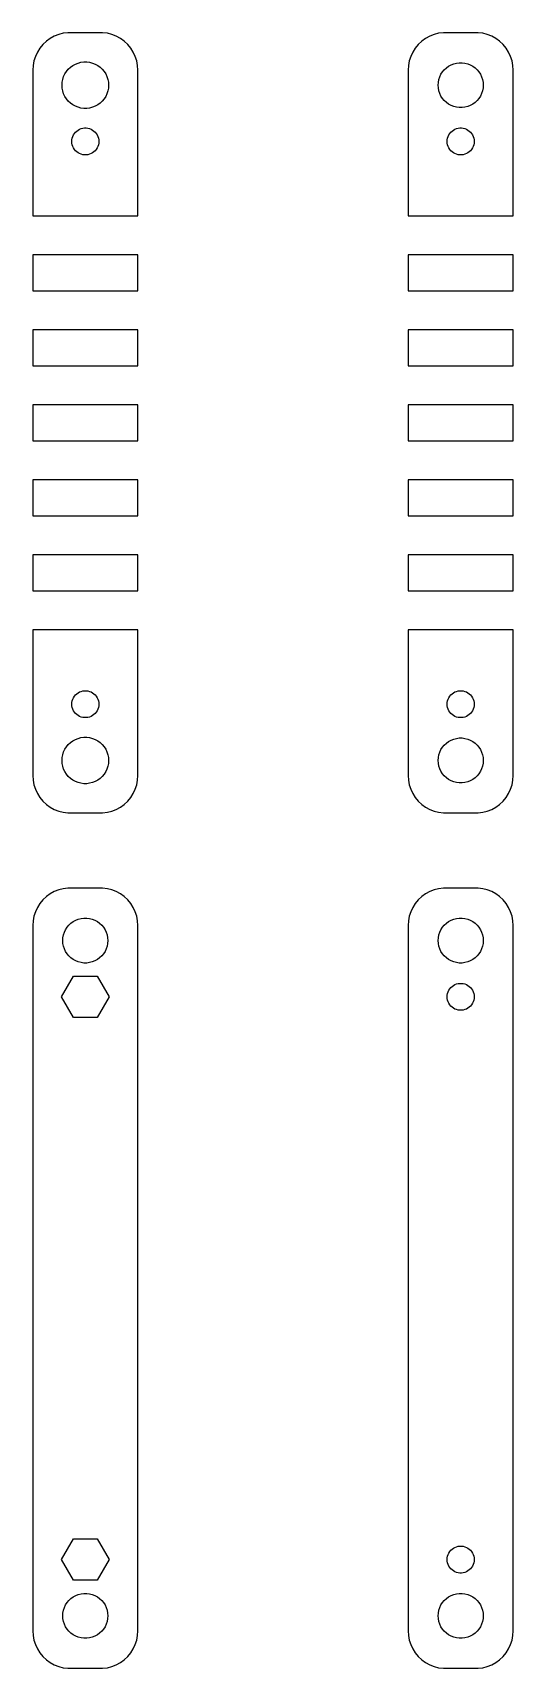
# Model space of a CAD drawing. Header units: metres. Extents: x -7 to 57, y 176 to 394.
import ezdxf

# ---------------------------------------------------------------- set-up
doc = ezdxf.new("R2010")
doc.units = ezdxf.units.M

msp = doc.modelspace()

# ---------------------------------------------------------------- linework, layer by layer
for p, q in [((-5.64484, 392.423), (-6.04507, 391.939)), ((-5.18712, 392.853), (-5.64484, 392.423)), ((-4.67912, 393.222), (-5.18712, 392.853)), ((-4.12889, 393.524), (-4.67912, 393.222)), ((-3.54507, 393.755), (-4.12889, 393.524)), ((-2.9369, 393.911), (-3.54507, 393.755)), ((-2.31395, 393.99), (-2.9369, 393.911)), ((2.31395, 393.99), (-2.31395, 393.99)), ((2.9369, 393.911), (2.31395, 393.99)), ((3.54507, 393.755), (2.9369, 393.911)), ((4.12889, 393.524), (3.54507, 393.755)), ((4.67912, 393.222), (4.12889, 393.524)), ((5.18712, 392.853), (4.67912, 393.222)), ((5.64484, 392.423), (5.18712, 392.853)), ((6.04507, 391.939), (5.64484, 392.423)), ((44.3551, 392.423), (43.9549, 391.939)), ((44.8129, 392.853), (44.3551, 392.423)), ((45.3209, 393.222), (44.8129, 392.853)), ((45.8711, 393.524), (45.3209, 393.222)), ((46.4549, 393.755), (45.8711, 393.524)), ((47.0631, 393.911), (46.4549, 393.755)), ((47.686, 393.99), (47.0631, 393.911)), ((52.3139, 393.99), (47.686, 393.99)), ((52.9369, 393.911), (52.3139, 393.99)), ((53.5451, 393.755), (52.9369, 393.911)), ((54.1289, 393.524), (53.5451, 393.755)), ((54.6791, 393.222), (54.1289, 393.524)), ((55.1871, 392.853), (54.6791, 393.222)), ((55.6448, 392.423), (55.1871, 392.853)), ((56.0451, 391.939), (55.6448, 392.423)), ((-6.84291, 390.243), (-6.96057, 389.627)), ((-6.64888, 390.841), (-6.84291, 390.243)), ((-6.38153, 391.409), (-6.64888, 390.841)), ((-6.04507, 391.939), (-6.38153, 391.409)), ((6.38153, 391.409), (6.04507, 391.939)), ((6.64888, 390.841), (6.38153, 391.409)), ((6.84291, 390.243), (6.64888, 390.841)), ((6.96057, 389.627), (6.84291, 390.243)), ((43.1571, 390.243), (43.0394, 389.627)), ((43.3511, 390.841), (43.1571, 390.243)), ((43.6185, 391.409), (43.3511, 390.841)), ((43.9549, 391.939), (43.6185, 391.409)), ((56.3815, 391.409), (56.0451, 391.939)), ((56.6489, 390.841), (56.3815, 391.409)), ((56.8429, 390.243), (56.6489, 390.841)), ((56.9606, 389.627), (56.8429, 390.243)), ((-6.96057, 389.627), (-7, 389)), ((-7, 389), (-7, 369.592)), ((-3.00259, 387.771), (-2.88229, 388.141)), ((-2.88229, 388.141), (-2.71654, 388.493)), ((-2.71654, 388.493), (-2.50795, 388.822)), ((-2.50795, 388.822), (-2.2598, 389.122)), ((-2.2598, 389.122), (-1.97601, 389.389)), ((-1.97601, 389.389), (-1.66106, 389.617)), ((-1.66106, 389.617), (-1.3199, 389.805)), ((-1.3199, 389.805), (-0.957947, 389.948)), ((-0.957947, 389.948), (-0.580872, 390.045)), ((-0.580872, 390.045), (-0.194641, 390.094)), ((-0.194641, 390.094), (0.194641, 390.094)), ((0.194641, 390.094), (0.580872, 390.045)), ((0.580872, 390.045), (0.957947, 389.948)), ((0.957947, 389.948), (1.3199, 389.805)), ((1.3199, 389.805), (1.66106, 389.617)), ((1.66106, 389.617), (1.97601, 389.389)), ((1.97601, 389.389), (2.2598, 389.122)), ((2.2598, 389.122), (2.50795, 388.822)), ((2.50795, 388.822), (2.71654, 388.493)), ((2.71654, 388.493), (2.88229, 388.141)), ((2.88229, 388.141), (3.00259, 387.771)), ((7, 389), (6.96057, 389.627)), ((7, 369.592), (7, 389)), ((43.0394, 389.627), (43, 389)), ((43, 389), (43, 369.592)), ((47.0942, 387.746), (47.2107, 388.104)), ((47.2107, 388.104), (47.3711, 388.445)), ((47.3711, 388.445), (47.5729, 388.763)), ((47.5729, 388.763), (47.8131, 389.054)), ((47.8131, 389.054), (48.0877, 389.312)), ((48.0877, 389.312), (48.3925, 389.533)), ((48.3925, 389.533), (48.7227, 389.714)), ((48.7227, 389.714), (49.0729, 389.853)), ((49.0729, 389.853), (49.4379, 389.947)), ((49.4379, 389.947), (49.8116, 389.994)), ((49.8116, 389.994), (50.1884, 389.994)), ((50.1884, 389.994), (50.5621, 389.947)), ((50.5621, 389.947), (50.927, 389.853)), ((50.927, 389.853), (51.2773, 389.714)), ((51.2773, 389.714), (51.6075, 389.533)), ((51.6075, 389.533), (51.9123, 389.312)), ((51.9123, 389.312), (52.1869, 389.054)), ((52.1869, 389.054), (52.427, 388.763)), ((52.427, 388.763), (52.6289, 388.445)), ((52.6289, 388.445), (52.7893, 388.104)), ((52.7893, 388.104), (52.9057, 387.746)), ((57, 389), (56.9606, 389.627)), ((57, 369.592), (57, 389)), ((-3.09999, 387), (-3.07555, 387.389)), ((-3.07555, 386.611), (-3.09999, 387)), ((-3.07555, 387.389), (-3.00259, 387.771)), ((-3.00259, 386.229), (-3.07555, 386.611)), ((-2.88229, 385.859), (-3.00259, 386.229)), ((-2.71654, 385.507), (-2.88229, 385.859)), ((2.88229, 385.859), (2.71654, 385.507)), ((3.00259, 386.229), (2.88229, 385.859)), ((3.00259, 387.771), (3.07555, 387.389)), ((3.07555, 386.611), (3.00259, 386.229)), ((3.07555, 387.389), (3.09999, 387)), ((3.09999, 387), (3.07555, 386.611)), ((47, 387), (47.0237, 387.376)), ((47.0237, 386.624), (47, 387)), ((47.0237, 387.376), (47.0942, 387.746)), ((47.0942, 386.254), (47.0237, 386.624)), ((47.2107, 385.896), (47.0942, 386.254)), ((47.3711, 385.555), (47.2107, 385.896)), ((52.7893, 385.896), (52.6289, 385.555)), ((52.9057, 386.254), (52.7893, 385.896)), ((52.9057, 387.746), (52.9763, 387.376)), ((52.9763, 386.624), (52.9057, 386.254)), ((52.9763, 387.376), (53, 387)), ((53, 387), (52.9763, 386.624)), ((-2.50795, 385.178), (-2.71654, 385.507)), ((-2.2598, 384.878), (-2.50795, 385.178)), ((-1.97601, 384.611), (-2.2598, 384.878)), ((-1.66106, 384.383), (-1.97601, 384.611)), ((-1.3199, 384.195), (-1.66106, 384.383)), ((-0.957947, 384.052), (-1.3199, 384.195)), ((-0.580872, 383.955), (-0.957947, 384.052)), ((-0.194641, 383.906), (-0.580872, 383.955)), ((0.194641, 383.906), (-0.194641, 383.906)), ((0.580872, 383.955), (0.194641, 383.906)), ((0.957947, 384.052), (0.580872, 383.955)), ((1.3199, 384.195), (0.957947, 384.052)), ((1.66106, 384.383), (1.3199, 384.195)), ((1.97601, 384.611), (1.66106, 384.383)), ((2.2598, 384.878), (1.97601, 384.611)), ((2.50795, 385.178), (2.2598, 384.878)), ((2.71654, 385.507), (2.50795, 385.178)), ((47.5729, 385.237), (47.3711, 385.555)), ((47.8131, 384.946), (47.5729, 385.237)), ((48.0877, 384.688), (47.8131, 384.946)), ((48.3925, 384.467), (48.0877, 384.688)), ((48.7227, 384.286), (48.3925, 384.467)), ((49.0729, 384.147), (48.7227, 384.286)), ((49.4379, 384.053), (49.0729, 384.147)), ((49.8116, 384.006), (49.4379, 384.053)), ((50.1884, 384.006), (49.8116, 384.006)), ((50.5621, 384.053), (50.1884, 384.006)), ((50.927, 384.147), (50.5621, 384.053)), ((51.2773, 384.286), (50.927, 384.147)), ((51.6075, 384.467), (51.2773, 384.286)), ((51.9123, 384.688), (51.6075, 384.467)), ((52.1869, 384.946), (51.9123, 384.688)), ((52.427, 385.237), (52.1869, 384.946)), ((52.6289, 385.555), (52.427, 385.237)), ((-1.79999, 379.5), (-1.7858, 379.726)), ((-1.7858, 379.274), (-1.79999, 379.5)), ((-1.7858, 379.726), (-1.74344, 379.948)), ((-1.74344, 379.948), (-1.67358, 380.163)), ((-1.67358, 380.163), (-1.57735, 380.367)), ((-1.57735, 380.367), (-1.45622, 380.558)), ((-1.45622, 380.558), (-1.31213, 380.732)), ((-1.31213, 380.732), (-1.14735, 380.887)), ((-1.14735, 380.887), (-0.964478, 381.02)), ((-0.964478, 381.02), (-0.766388, 381.129)), ((-0.766388, 381.129), (-0.556229, 381.212)), ((-0.556229, 381.212), (-0.33728, 381.268)), ((-0.33728, 381.268), (-0.113022, 381.296)), ((-0.113022, 381.296), (0.113022, 381.296)), ((0.113022, 381.296), (0.33728, 381.268)), ((0.33728, 381.268), (0.556229, 381.212)), ((0.556229, 381.212), (0.766388, 381.129)), ((0.766388, 381.129), (0.964478, 381.02)), ((0.964478, 381.02), (1.14735, 380.887)), ((1.14735, 380.887), (1.31213, 380.732)), ((1.31213, 380.732), (1.45622, 380.558)), ((1.45622, 380.558), (1.57735, 380.367)), ((1.57735, 380.367), (1.67358, 380.163)), ((1.67358, 380.163), (1.74344, 379.948)), ((1.74344, 379.948), (1.7858, 379.726)), ((1.7858, 379.726), (1.79999, 379.5)), ((1.79999, 379.5), (1.7858, 379.274)), ((48.2, 379.5), (48.2142, 379.726)), ((48.2142, 379.274), (48.2, 379.5)), ((48.2142, 379.726), (48.2565, 379.948)), ((48.2565, 379.948), (48.3264, 380.163)), ((48.3264, 380.163), (48.4226, 380.367)), ((48.4226, 380.367), (48.5438, 380.558)), ((48.5438, 380.558), (48.6879, 380.732)), ((48.6879, 380.732), (48.8526, 380.887)), ((48.8526, 380.887), (49.0355, 381.02)), ((49.0355, 381.02), (49.2336, 381.129)), ((49.2336, 381.129), (49.4438, 381.212)), ((49.4438, 381.212), (49.6627, 381.268)), ((49.6627, 381.268), (49.887, 381.296)), ((49.887, 381.296), (50.113, 381.296)), ((50.113, 381.296), (50.3373, 381.268)), ((50.3373, 381.268), (50.5562, 381.212)), ((50.5562, 381.212), (50.7664, 381.129)), ((50.7664, 381.129), (50.9645, 381.02)), ((50.9645, 381.02), (51.1474, 380.887)), ((51.1474, 380.887), (51.3121, 380.732)), ((51.3121, 380.732), (51.4562, 380.558)), ((51.4562, 380.558), (51.5773, 380.367)), ((51.5773, 380.367), (51.6736, 380.163)), ((51.6736, 380.163), (51.7434, 379.948)), ((51.7434, 379.948), (51.7858, 379.726)), ((51.7858, 379.726), (51.8, 379.5)), ((51.8, 379.5), (51.7858, 379.274)), ((-1.74344, 379.052), (-1.7858, 379.274)), ((-1.67358, 378.837), (-1.74344, 379.052)), ((-1.57735, 378.633), (-1.67358, 378.837)), ((-1.45622, 378.442), (-1.57735, 378.633)), ((-1.31213, 378.268), (-1.45622, 378.442)), ((-1.14735, 378.113), (-1.31213, 378.268)), ((-0.964478, 377.98), (-1.14735, 378.113)), ((-0.766388, 377.871), (-0.964478, 377.98)), ((-0.556229, 377.788), (-0.766388, 377.871)), ((-0.33728, 377.732), (-0.556229, 377.788)), ((-0.113022, 377.704), (-0.33728, 377.732)), ((0.113022, 377.704), (-0.113022, 377.704)), ((0.33728, 377.732), (0.113022, 377.704)), ((0.556229, 377.788), (0.33728, 377.732)), ((0.766388, 377.871), (0.556229, 377.788)), ((0.964478, 377.98), (0.766388, 377.871)), ((1.14735, 378.113), (0.964478, 377.98)), ((1.31213, 378.268), (1.14735, 378.113)), ((1.45622, 378.442), (1.31213, 378.268)), ((1.57735, 378.633), (1.45622, 378.442)), ((1.67358, 378.837), (1.57735, 378.633)), ((1.74344, 379.052), (1.67358, 378.837)), ((1.7858, 379.274), (1.74344, 379.052)), ((48.2565, 379.052), (48.2142, 379.274)), ((48.3264, 378.837), (48.2565, 379.052)), ((48.4226, 378.633), (48.3264, 378.837)), ((48.5438, 378.442), (48.4226, 378.633)), ((48.6879, 378.268), (48.5438, 378.442)), ((48.8526, 378.113), (48.6879, 378.268)), ((49.0355, 377.98), (48.8526, 378.113)), ((49.2336, 377.871), (49.0355, 377.98)), ((49.4438, 377.788), (49.2336, 377.871)), ((49.6627, 377.732), (49.4438, 377.788)), ((49.887, 377.704), (49.6627, 377.732)), ((50.113, 377.704), (49.887, 377.704)), ((50.3373, 377.732), (50.113, 377.704)), ((50.5562, 377.788), (50.3373, 377.732)), ((50.7664, 377.871), (50.5562, 377.788)), ((50.9645, 377.98), (50.7664, 377.871)), ((51.1474, 378.113), (50.9645, 377.98)), ((51.3121, 378.268), (51.1474, 378.113)), ((51.4562, 378.442), (51.3121, 378.268)), ((51.5773, 378.633), (51.4562, 378.442)), ((51.6736, 378.837), (51.5773, 378.633)), ((51.7434, 379.052), (51.6736, 378.837)), ((51.7858, 379.274), (51.7434, 379.052)), ((-7, 369.592), (7, 369.592)), ((43, 369.592), (57, 369.592)), ((7, 364.408), (-7, 364.408)), ((-7, 364.408), (-7, 359.592)), ((7, 359.592), (7, 364.408)), ((57, 364.408), (43, 364.408)), ((43, 364.408), (43, 359.592)), ((57, 359.592), (57, 364.408)), ((-7, 359.592), (7, 359.592)), ((43, 359.592), (57, 359.592)), ((7, 354.408), (-7, 354.408)), ((-7, 354.408), (-7, 349.592)), ((7, 349.592), (7, 354.408)), ((57, 354.408), (43, 354.408)), ((43, 354.408), (43, 349.592)), ((57, 349.592), (57, 354.408)), ((-7, 349.592), (7, 349.592)), ((43, 349.592), (57, 349.592)), ((7, 344.408), (-7, 344.408)), ((-7, 344.408), (-7, 339.592)), ((7, 339.592), (7, 344.408)), ((57, 344.408), (43, 344.408)), ((43, 344.408), (43, 339.592)), ((57, 339.592), (57, 344.408)), ((-7, 339.592), (7, 339.592)), ((43, 339.592), (57, 339.592)), ((7, 334.408), (-7, 334.408)), ((-7, 334.408), (-7, 329.592)), ((7, 329.592), (7, 334.408)), ((57, 334.408), (43, 334.408)), ((43, 334.408), (43, 329.592)), ((57, 329.592), (57, 334.408)), ((-7, 329.592), (7, 329.592)), ((43, 329.592), (57, 329.592)), ((7, 324.408), (-7, 324.408)), ((-7, 324.408), (-7, 319.592)), ((7, 319.592), (7, 324.408)), ((57, 324.408), (43, 324.408)), ((43, 324.408), (43, 319.592)), ((57, 319.592), (57, 324.408)), ((-7, 319.592), (7, 319.592)), ((43, 319.592), (57, 319.592)), ((7, 314.408), (-7, 314.408)), ((-7, 314.408), (-7, 295)), ((7, 295), (7, 314.408)), ((57, 314.408), (43, 314.408)), ((43, 314.408), (43, 295)), ((57, 295), (57, 314.408)), ((-1.67358, 305.163), (-1.57735, 305.367)), ((-1.57735, 305.367), (-1.45622, 305.558)), ((-1.45622, 305.558), (-1.31213, 305.732)), ((-1.31213, 305.732), (-1.14735, 305.887)), ((-1.14735, 305.887), (-0.964478, 306.02)), ((-0.964478, 306.02), (-0.766388, 306.129)), ((-0.766388, 306.129), (-0.556229, 306.212)), ((-0.556229, 306.212), (-0.33728, 306.268)), ((-0.33728, 306.268), (-0.113022, 306.296)), ((-0.113022, 306.296), (0.113022, 306.296)), ((0.113022, 306.296), (0.33728, 306.268)), ((0.33728, 306.268), (0.556229, 306.212)), ((0.556229, 306.212), (0.766388, 306.129)), ((0.766388, 306.129), (0.964478, 306.02)), ((0.964478, 306.02), (1.14735, 305.887)), ((1.14735, 305.887), (1.31213, 305.732)), ((1.31213, 305.732), (1.45622, 305.558)), ((1.45622, 305.558), (1.57735, 305.367)), ((1.57735, 305.367), (1.67358, 305.163)), ((48.3264, 305.163), (48.4226, 305.367)), ((48.4226, 305.367), (48.5438, 305.558)), ((48.5438, 305.558), (48.6879, 305.732)), ((48.6879, 305.732), (48.8526, 305.887)), ((48.8526, 305.887), (49.0355, 306.02)), ((49.0355, 306.02), (49.2336, 306.129)), ((49.2336, 306.129), (49.4438, 306.212)), ((49.4438, 306.212), (49.6627, 306.268)), ((49.6627, 306.268), (49.887, 306.296)), ((49.887, 306.296), (50.113, 306.296)), ((50.113, 306.296), (50.3373, 306.268)), ((50.3373, 306.268), (50.5562, 306.212)), ((50.5562, 306.212), (50.7664, 306.129)), ((50.7664, 306.129), (50.9645, 306.02)), ((50.9645, 306.02), (51.1474, 305.887)), ((51.1474, 305.887), (51.3121, 305.732)), ((51.3121, 305.732), (51.4562, 305.558)), ((51.4562, 305.558), (51.5773, 305.367)), ((51.5773, 305.367), (51.6736, 305.163)), ((-1.79999, 304.5), (-1.7858, 304.726)), ((-1.7858, 304.274), (-1.79999, 304.5)), ((-1.7858, 304.726), (-1.74344, 304.948)), ((-1.74344, 304.052), (-1.7858, 304.274)), ((-1.74344, 304.948), (-1.67358, 305.163)), ((-1.67358, 303.837), (-1.74344, 304.052)), ((-1.57735, 303.633), (-1.67358, 303.837)), ((-1.45622, 303.442), (-1.57735, 303.633)), ((-1.31213, 303.268), (-1.45622, 303.442)), ((-1.14735, 303.113), (-1.31213, 303.268)), ((-0.964478, 302.98), (-1.14735, 303.113)), ((1.14735, 303.113), (0.964478, 302.98)), ((1.31213, 303.268), (1.14735, 303.113)), ((1.45622, 303.442), (1.31213, 303.268)), ((1.57735, 303.633), (1.45622, 303.442)), ((1.67358, 303.837), (1.57735, 303.633)), ((1.67358, 305.163), (1.74344, 304.948)), ((1.74344, 304.052), (1.67358, 303.837)), ((1.74344, 304.948), (1.7858, 304.726)), ((1.7858, 304.274), (1.74344, 304.052)), ((1.7858, 304.726), (1.79999, 304.5)), ((1.79999, 304.5), (1.7858, 304.274)), ((48.2, 304.5), (48.2142, 304.726)), ((48.2142, 304.274), (48.2, 304.5)), ((48.2142, 304.726), (48.2565, 304.948)), ((48.2565, 304.052), (48.2142, 304.274)), ((48.2565, 304.948), (48.3264, 305.163)), ((48.3264, 303.837), (48.2565, 304.052)), ((48.4226, 303.633), (48.3264, 303.837)), ((48.5438, 303.442), (48.4226, 303.633)), ((48.6879, 303.268), (48.5438, 303.442)), ((48.8526, 303.113), (48.6879, 303.268)), ((49.0355, 302.98), (48.8526, 303.113)), ((51.1474, 303.113), (50.9645, 302.98)), ((51.3121, 303.268), (51.1474, 303.113)), ((51.4562, 303.442), (51.3121, 303.268)), ((51.5773, 303.633), (51.4562, 303.442)), ((51.6736, 303.837), (51.5773, 303.633)), ((51.6736, 305.163), (51.7434, 304.948)), ((51.7434, 304.052), (51.6736, 303.837)), ((51.7434, 304.948), (51.7858, 304.726)), ((51.7858, 304.274), (51.7434, 304.052)), ((51.7858, 304.726), (51.8, 304.5)), ((51.8, 304.5), (51.7858, 304.274)), ((-0.766388, 302.871), (-0.964478, 302.98)), ((-0.556229, 302.788), (-0.766388, 302.871)), ((-0.33728, 302.732), (-0.556229, 302.788)), ((-0.113022, 302.704), (-0.33728, 302.732)), ((0.113022, 302.704), (-0.113022, 302.704)), ((0.33728, 302.732), (0.113022, 302.704)), ((0.556229, 302.788), (0.33728, 302.732)), ((0.766388, 302.871), (0.556229, 302.788)), ((0.964478, 302.98), (0.766388, 302.871)), ((49.2336, 302.871), (49.0355, 302.98)), ((49.4438, 302.788), (49.2336, 302.871)), ((49.6627, 302.732), (49.4438, 302.788)), ((49.887, 302.704), (49.6627, 302.732)), ((50.113, 302.704), (49.887, 302.704)), ((50.3373, 302.732), (50.113, 302.704)), ((50.5562, 302.788), (50.3373, 302.732)), ((50.7664, 302.871), (50.5562, 302.788)), ((50.9645, 302.98), (50.7664, 302.871)), ((-2.71654, 298.493), (-2.50795, 298.822)), ((-2.50795, 298.822), (-2.2598, 299.122)), ((-2.2598, 299.122), (-1.97601, 299.389)), ((-1.97601, 299.389), (-1.66106, 299.617)), ((-1.66106, 299.617), (-1.3199, 299.805)), ((-1.3199, 299.805), (-0.957947, 299.948)), ((-0.957947, 299.948), (-0.580872, 300.045)), ((-0.580872, 300.045), (-0.194641, 300.094)), ((-0.194641, 300.094), (0.194641, 300.094)), ((0.194641, 300.094), (0.580872, 300.045)), ((0.580872, 300.045), (0.957947, 299.948)), ((0.957947, 299.948), (1.3199, 299.805)), ((1.3199, 299.805), (1.66106, 299.617)), ((1.66106, 299.617), (1.97601, 299.389)), ((1.97601, 299.389), (2.2598, 299.122)), ((2.2598, 299.122), (2.50795, 298.822)), ((2.50795, 298.822), (2.71654, 298.493)), ((47.3711, 298.445), (47.5729, 298.763)), ((47.5729, 298.763), (47.8131, 299.054)), ((47.8131, 299.054), (48.0877, 299.312)), ((48.0877, 299.312), (48.3925, 299.533)), ((48.3925, 299.533), (48.7227, 299.714)), ((48.7227, 299.714), (49.0729, 299.853)), ((49.0729, 299.853), (49.4379, 299.947)), ((49.4379, 299.947), (49.8116, 299.994)), ((49.8116, 299.994), (50.1884, 299.994)), ((50.1884, 299.994), (50.5621, 299.947)), ((50.5621, 299.947), (50.927, 299.853)), ((50.927, 299.853), (51.2773, 299.714)), ((51.2773, 299.714), (51.6075, 299.533)), ((51.6075, 299.533), (51.9123, 299.312)), ((51.9123, 299.312), (52.1869, 299.054)), ((52.1869, 299.054), (52.427, 298.763)), ((52.427, 298.763), (52.6289, 298.445)), ((-3.09999, 297), (-3.07555, 297.389)), ((-3.07555, 296.611), (-3.09999, 297)), ((-3.07555, 297.389), (-3.00259, 297.771)), ((-3.00259, 296.229), (-3.07555, 296.611)), ((-3.00259, 297.771), (-2.88229, 298.141)), ((-2.88229, 298.141), (-2.71654, 298.493)), ((2.71654, 298.493), (2.88229, 298.141)), ((2.88229, 298.141), (3.00259, 297.771)), ((3.00259, 297.771), (3.07555, 297.389)), ((3.07555, 296.611), (3.00259, 296.229)), ((3.07555, 297.389), (3.09999, 297)), ((3.09999, 297), (3.07555, 296.611)), ((47, 297), (47.0237, 297.376)), ((47.0237, 296.624), (47, 297)), ((47.0237, 297.376), (47.0942, 297.746)), ((47.0942, 296.254), (47.0237, 296.624)), ((47.0942, 297.746), (47.2107, 298.104)), ((47.2107, 298.104), (47.3711, 298.445)), ((52.6289, 298.445), (52.7893, 298.104)), ((52.7893, 298.104), (52.9057, 297.746)), ((52.9057, 297.746), (52.9763, 297.376)), ((52.9763, 296.624), (52.9057, 296.254)), ((52.9763, 297.376), (53, 297)), ((53, 297), (52.9763, 296.624)), ((-7, 295), (-6.96057, 294.373)), ((-6.96057, 294.373), (-6.84291, 293.757)), ((-2.88229, 295.859), (-3.00259, 296.229)), ((-2.71654, 295.507), (-2.88229, 295.859)), ((-2.50795, 295.178), (-2.71654, 295.507)), ((-2.2598, 294.878), (-2.50795, 295.178)), ((-1.97601, 294.611), (-2.2598, 294.878)), ((-1.66106, 294.383), (-1.97601, 294.611)), ((-1.3199, 294.195), (-1.66106, 294.383)), ((1.66106, 294.383), (1.3199, 294.195)), ((1.97601, 294.611), (1.66106, 294.383)), ((2.2598, 294.878), (1.97601, 294.611)), ((2.50795, 295.178), (2.2598, 294.878)), ((2.71654, 295.507), (2.50795, 295.178)), ((2.88229, 295.859), (2.71654, 295.507)), ((3.00259, 296.229), (2.88229, 295.859)), ((6.84291, 293.757), (6.96057, 294.373)), ((6.96057, 294.373), (7, 295)), ((43, 295), (43.0394, 294.373)), ((43.0394, 294.373), (43.1571, 293.757)), ((47.2107, 295.896), (47.0942, 296.254)), ((47.3711, 295.555), (47.2107, 295.896)), ((47.5729, 295.237), (47.3711, 295.555)), ((47.8131, 294.946), (47.5729, 295.237)), ((48.0877, 294.688), (47.8131, 294.946)), ((48.3925, 294.467), (48.0877, 294.688)), ((48.7227, 294.286), (48.3925, 294.467)), ((49.0729, 294.147), (48.7227, 294.286)), ((51.2773, 294.286), (50.927, 294.147)), ((51.6075, 294.467), (51.2773, 294.286)), ((51.9123, 294.688), (51.6075, 294.467)), ((52.1869, 294.946), (51.9123, 294.688)), ((52.427, 295.237), (52.1869, 294.946)), ((52.6289, 295.555), (52.427, 295.237)), ((52.7893, 295.896), (52.6289, 295.555)), ((52.9057, 296.254), (52.7893, 295.896)), ((56.8429, 293.757), (56.9606, 294.373)), ((56.9606, 294.373), (57, 295)), ((-6.84291, 293.757), (-6.64888, 293.159)), ((-6.64888, 293.159), (-6.38153, 292.591)), ((-6.38153, 292.591), (-6.04507, 292.061)), ((-0.957947, 294.052), (-1.3199, 294.195)), ((-0.580872, 293.955), (-0.957947, 294.052)), ((-0.194641, 293.906), (-0.580872, 293.955)), ((0.194641, 293.906), (-0.194641, 293.906)), ((0.580872, 293.955), (0.194641, 293.906)), ((0.957947, 294.052), (0.580872, 293.955)), ((1.3199, 294.195), (0.957947, 294.052)), ((6.04507, 292.061), (6.38153, 292.591)), ((6.38153, 292.591), (6.64888, 293.159)), ((6.64888, 293.159), (6.84291, 293.757)), ((43.1571, 293.757), (43.3511, 293.159)), ((43.3511, 293.159), (43.6185, 292.591)), ((43.6185, 292.591), (43.9549, 292.061)), ((49.4379, 294.053), (49.0729, 294.147)), ((49.8116, 294.006), (49.4379, 294.053)), ((50.1884, 294.006), (49.8116, 294.006)), ((50.5621, 294.053), (50.1884, 294.006)), ((50.927, 294.147), (50.5621, 294.053)), ((56.0451, 292.061), (56.3815, 292.591)), ((56.3815, 292.591), (56.6489, 293.159)), ((56.6489, 293.159), (56.8429, 293.757)), ((-6.04507, 292.061), (-5.64484, 291.577)), ((-5.64484, 291.577), (-5.18712, 291.147)), ((-5.18712, 291.147), (-4.67912, 290.778)), ((-4.67912, 290.778), (-4.12889, 290.476)), ((-4.12889, 290.476), (-3.54507, 290.245)), ((-3.54507, 290.245), (-2.9369, 290.089)), ((-2.9369, 290.089), (-2.31395, 290.01)), ((-2.31395, 290.01), (2.31395, 290.01)), ((2.31395, 290.01), (2.9369, 290.089)), ((2.9369, 290.089), (3.54507, 290.245)), ((3.54507, 290.245), (4.12889, 290.476)), ((4.12889, 290.476), (4.67912, 290.778)), ((4.67912, 290.778), (5.18712, 291.147)), ((5.18712, 291.147), (5.64484, 291.577)), ((5.64484, 291.577), (6.04507, 292.061)), ((43.9549, 292.061), (44.3551, 291.577)), ((44.3551, 291.577), (44.8129, 291.147)), ((44.8129, 291.147), (45.3209, 290.778)), ((45.3209, 290.778), (45.8711, 290.476)), ((45.8711, 290.476), (46.4549, 290.245)), ((46.4549, 290.245), (47.0631, 290.089)), ((47.0631, 290.089), (47.686, 290.01)), ((47.686, 290.01), (52.3139, 290.01)), ((52.3139, 290.01), (52.9369, 290.089)), ((52.9369, 290.089), (53.5451, 290.245)), ((53.5451, 290.245), (54.1289, 290.476)), ((54.1289, 290.476), (54.6791, 290.778)), ((54.6791, 290.778), (55.1871, 291.147)), ((55.1871, 291.147), (55.6448, 291.577)), ((55.6448, 291.577), (56.0451, 292.061)), ((-4.67912, 279.222), (-5.18712, 278.853)), ((-4.12889, 279.524), (-4.67912, 279.222)), ((-3.54507, 279.755), (-4.12889, 279.524)), ((-2.9369, 279.911), (-3.54507, 279.755)), ((-2.31395, 279.99), (-2.9369, 279.911)), ((2.31395, 279.99), (-2.31395, 279.99)), ((2.9369, 279.911), (2.31395, 279.99)), ((3.54507, 279.755), (2.9369, 279.911)), ((4.12889, 279.524), (3.54507, 279.755)), ((4.67912, 279.222), (4.12889, 279.524)), ((5.18712, 278.853), (4.67912, 279.222)), ((45.3209, 279.222), (44.8129, 278.853)), ((45.8711, 279.524), (45.3209, 279.222)), ((46.4549, 279.755), (45.8711, 279.524)), ((47.0631, 279.911), (46.4549, 279.755)), ((47.686, 279.99), (47.0631, 279.911)), ((52.3139, 279.99), (47.686, 279.99)), ((52.9369, 279.911), (52.3139, 279.99)), ((53.5451, 279.755), (52.9369, 279.911)), ((54.1289, 279.524), (53.5451, 279.755)), ((54.6791, 279.222), (54.1289, 279.524)), ((55.1871, 278.853), (54.6791, 279.222)), ((-6.64888, 276.841), (-6.84291, 276.243)), ((-6.38153, 277.409), (-6.64888, 276.841)), ((-6.04507, 277.939), (-6.38153, 277.409)), ((-5.64484, 278.423), (-6.04507, 277.939)), ((-5.18712, 278.853), (-5.64484, 278.423)), ((5.64484, 278.423), (5.18712, 278.853)), ((6.04507, 277.939), (5.64484, 278.423)), ((6.38153, 277.409), (6.04507, 277.939)), ((6.64888, 276.841), (6.38153, 277.409)), ((6.84291, 276.243), (6.64888, 276.841)), ((43.3511, 276.841), (43.1571, 276.243)), ((43.6185, 277.409), (43.3511, 276.841)), ((43.9549, 277.939), (43.6185, 277.409)), ((44.3551, 278.423), (43.9549, 277.939)), ((44.8129, 278.853), (44.3551, 278.423)), ((55.6448, 278.423), (55.1871, 278.853)), ((56.0451, 277.939), (55.6448, 278.423)), ((56.3815, 277.409), (56.0451, 277.939)), ((56.6489, 276.841), (56.3815, 277.409)), ((56.8429, 276.243), (56.6489, 276.841)), ((-6.96057, 275.627), (-7, 275)), ((-7, 275), (-7, 181)), ((-6.84291, 276.243), (-6.96057, 275.627)), ((-2.62891, 274.445), (-2.42705, 274.763)), ((-2.42705, 274.763), (-2.1869, 275.054)), ((-2.1869, 275.054), (-1.91226, 275.312)), ((-1.91226, 275.312), (-1.60747, 275.533)), ((-1.60747, 275.533), (-1.27733, 275.714)), ((-1.27733, 275.714), (-0.927048, 275.853)), ((-0.927048, 275.853), (-0.562134, 275.947)), ((-0.562134, 275.947), (-0.18837, 275.994)), ((-0.18837, 275.994), (0.18837, 275.994)), ((0.18837, 275.994), (0.562134, 275.947)), ((0.562134, 275.947), (0.927048, 275.853)), ((0.927048, 275.853), (1.27733, 275.714)), ((1.27733, 275.714), (1.60747, 275.533)), ((1.60747, 275.533), (1.91226, 275.312)), ((1.91226, 275.312), (2.1869, 275.054)), ((2.1869, 275.054), (2.42705, 274.763)), ((2.42705, 274.763), (2.62891, 274.445)), ((6.96057, 275.627), (6.84291, 276.243)), ((7, 275), (6.96057, 275.627)), ((7, 181), (7, 275)), ((43.0394, 275.627), (43, 275)), ((43, 275), (43, 181)), ((43.1571, 276.243), (43.0394, 275.627)), ((47.3711, 274.445), (47.5729, 274.763)), ((47.5729, 274.763), (47.8131, 275.054)), ((47.8131, 275.054), (48.0877, 275.312)), ((48.0877, 275.312), (48.3925, 275.533)), ((48.3925, 275.533), (48.7227, 275.714)), ((48.7227, 275.714), (49.0729, 275.853)), ((49.0729, 275.853), (49.4379, 275.947)), ((49.4379, 275.947), (49.8116, 275.994)), ((49.8116, 275.994), (50.1884, 275.994)), ((50.1884, 275.994), (50.5621, 275.947)), ((50.5621, 275.947), (50.927, 275.853)), ((50.927, 275.853), (51.2773, 275.714)), ((51.2773, 275.714), (51.6075, 275.533)), ((51.6075, 275.533), (51.9123, 275.312)), ((51.9123, 275.312), (52.1869, 275.054)), ((52.1869, 275.054), (52.427, 274.763)), ((52.427, 274.763), (52.6289, 274.445)), ((56.9606, 275.627), (56.8429, 276.243)), ((57, 275), (56.9606, 275.627)), ((57, 181), (57, 275)), ((-3, 273), (-2.97633, 273.376)), ((-2.97633, 272.624), (-3, 273)), ((-2.97633, 273.376), (-2.90575, 273.746)), ((-2.90575, 272.254), (-2.97633, 272.624)), ((-2.90575, 273.746), (-2.78932, 274.104)), ((-2.78932, 274.104), (-2.62891, 274.445)), ((2.62891, 274.445), (2.78932, 274.104)), ((2.78932, 274.104), (2.90575, 273.746)), ((2.90575, 273.746), (2.97633, 273.376)), ((2.97633, 272.624), (2.90575, 272.254)), ((2.97633, 273.376), (3, 273)), ((3, 273), (2.97633, 272.624)), ((47, 273), (47.0237, 273.376)), ((47.0237, 272.624), (47, 273)), ((47.0237, 273.376), (47.0942, 273.746)), ((47.0942, 272.254), (47.0237, 272.624)), ((47.0942, 273.746), (47.2107, 274.104)), ((47.2107, 274.104), (47.3711, 274.445)), ((52.6289, 274.445), (52.7893, 274.104)), ((52.7893, 274.104), (52.9057, 273.746)), ((52.9057, 273.746), (52.9763, 273.376)), ((52.9763, 272.624), (52.9057, 272.254)), ((52.9763, 273.376), (53, 273)), ((53, 273), (52.9763, 272.624)), ((-2.78932, 271.896), (-2.90575, 272.254)), ((-2.62891, 271.555), (-2.78932, 271.896)), ((-2.42705, 271.237), (-2.62891, 271.555)), ((-2.1869, 270.946), (-2.42705, 271.237)), ((-1.91226, 270.688), (-2.1869, 270.946)), ((-1.60747, 270.467), (-1.91226, 270.688)), ((-1.27733, 270.286), (-1.60747, 270.467)), ((1.60747, 270.467), (1.27733, 270.286)), ((1.91226, 270.688), (1.60747, 270.467)), ((2.1869, 270.946), (1.91226, 270.688)), ((2.42705, 271.237), (2.1869, 270.946)), ((2.62891, 271.555), (2.42705, 271.237)), ((2.78932, 271.896), (2.62891, 271.555)), ((2.90575, 272.254), (2.78932, 271.896)), ((47.2107, 271.896), (47.0942, 272.254)), ((47.3711, 271.555), (47.2107, 271.896)), ((47.5729, 271.237), (47.3711, 271.555)), ((47.8131, 270.946), (47.5729, 271.237)), ((48.0877, 270.688), (47.8131, 270.946)), ((48.3925, 270.467), (48.0877, 270.688)), ((48.7227, 270.286), (48.3925, 270.467)), ((51.6075, 270.467), (51.2773, 270.286)), ((51.9123, 270.688), (51.6075, 270.467)), ((52.1869, 270.946), (51.9123, 270.688)), ((52.427, 271.237), (52.1869, 270.946)), ((52.6289, 271.555), (52.427, 271.237)), ((52.7893, 271.896), (52.6289, 271.555)), ((52.9057, 272.254), (52.7893, 271.896)), ((-3.17349, 265.5), (-1.58675, 268.248)), ((-1.58675, 268.248), (1.58675, 268.248)), ((-0.927048, 270.147), (-1.27733, 270.286)), ((-0.562134, 270.053), (-0.927048, 270.147)), ((-0.18837, 270.006), (-0.562134, 270.053)), ((0.18837, 270.006), (-0.18837, 270.006)), ((0.562134, 270.053), (0.18837, 270.006)), ((0.927048, 270.147), (0.562134, 270.053)), ((1.27733, 270.286), (0.927048, 270.147)), ((1.58675, 268.248), (3.17349, 265.5)), ((49.0729, 270.147), (48.7227, 270.286)), ((49.4379, 270.053), (49.0729, 270.147)), ((49.8116, 270.006), (49.4379, 270.053)), ((50.1884, 270.006), (49.8116, 270.006)), ((50.5621, 270.053), (50.1884, 270.006)), ((50.927, 270.147), (50.5621, 270.053)), ((51.2773, 270.286), (50.927, 270.147)), ((48.2142, 265.726), (48.2565, 265.948)), ((48.2565, 265.948), (48.3264, 266.163)), ((48.3264, 266.163), (48.4226, 266.367)), ((48.4226, 266.367), (48.5438, 266.558)), ((48.5438, 266.558), (48.6879, 266.732)), ((48.6879, 266.732), (48.8526, 266.887)), ((48.8526, 266.887), (49.0355, 267.02)), ((49.0355, 267.02), (49.2336, 267.129)), ((49.2336, 267.129), (49.4438, 267.212)), ((49.4438, 267.212), (49.6627, 267.268)), ((49.6627, 267.268), (49.887, 267.296)), ((49.887, 267.296), (50.113, 267.296)), ((50.113, 267.296), (50.3373, 267.268)), ((50.3373, 267.268), (50.5562, 267.212)), ((50.5562, 267.212), (50.7664, 267.129)), ((50.7664, 267.129), (50.9645, 267.02)), ((50.9645, 267.02), (51.1474, 266.887)), ((51.1474, 266.887), (51.3121, 266.732)), ((51.3121, 266.732), (51.4562, 266.558)), ((51.4562, 266.558), (51.5773, 266.367)), ((51.5773, 266.367), (51.6736, 266.163)), ((51.6736, 266.163), (51.7434, 265.948)), ((51.7434, 265.948), (51.7858, 265.726)), ((-1.58675, 262.752), (-3.17349, 265.5)), ((3.17349, 265.5), (1.58675, 262.752)), ((48.2, 265.5), (48.2142, 265.726)), ((48.2142, 265.274), (48.2, 265.5)), ((48.2565, 265.052), (48.2142, 265.274)), ((48.3264, 264.837), (48.2565, 265.052)), ((48.4226, 264.633), (48.3264, 264.837)), ((48.5438, 264.442), (48.4226, 264.633)), ((48.6879, 264.268), (48.5438, 264.442)), ((48.8526, 264.113), (48.6879, 264.268)), ((49.0355, 263.98), (48.8526, 264.113)), ((49.2336, 263.871), (49.0355, 263.98)), ((49.4438, 263.788), (49.2336, 263.871)), ((49.6627, 263.732), (49.4438, 263.788)), ((50.5562, 263.788), (50.3373, 263.732)), ((50.7664, 263.871), (50.5562, 263.788)), ((50.9645, 263.98), (50.7664, 263.871)), ((51.1474, 264.113), (50.9645, 263.98)), ((51.3121, 264.268), (51.1474, 264.113)), ((51.4562, 264.442), (51.3121, 264.268)), ((51.5773, 264.633), (51.4562, 264.442)), ((51.6736, 264.837), (51.5773, 264.633)), ((51.7434, 265.052), (51.6736, 264.837)), ((51.7858, 265.274), (51.7434, 265.052)), ((51.7858, 265.726), (51.8, 265.5)), ((51.8, 265.5), (51.7858, 265.274)), ((1.58675, 262.752), (-1.58675, 262.752)), ((49.887, 263.704), (49.6627, 263.732)), ((50.113, 263.704), (49.887, 263.704)), ((50.3373, 263.732), (50.113, 263.704)), ((-3.17349, 190.5), (-1.58675, 193.248)), ((-1.58675, 193.248), (1.58675, 193.248)), ((1.58675, 193.248), (3.17349, 190.5)), ((48.6879, 191.732), (48.8526, 191.887)), ((48.8526, 191.887), (49.0355, 192.02)), ((49.0355, 192.02), (49.2336, 192.129)), ((49.2336, 192.129), (49.4438, 192.212)), ((49.4438, 192.212), (49.6627, 192.268)), ((49.6627, 192.268), (49.887, 192.296)), ((49.887, 192.296), (50.113, 192.296)), ((50.113, 192.296), (50.3373, 192.268)), ((50.3373, 192.268), (50.5562, 192.212)), ((50.5562, 192.212), (50.7664, 192.129)), ((50.7664, 192.129), (50.9645, 192.02)), ((50.9645, 192.02), (51.1474, 191.887)), ((51.1474, 191.887), (51.3121, 191.732)), ((-1.58675, 187.752), (-3.17349, 190.5)), ((3.17349, 190.5), (1.58675, 187.752)), ((48.2, 190.5), (48.2142, 190.726)), ((48.2142, 190.274), (48.2, 190.5)), ((48.2142, 190.726), (48.2565, 190.948)), ((48.2565, 190.052), (48.2142, 190.274)), ((48.2565, 190.948), (48.3264, 191.163)), ((48.3264, 189.837), (48.2565, 190.052)), ((48.3264, 191.163), (48.4226, 191.367)), ((48.4226, 189.633), (48.3264, 189.837)), ((48.4226, 191.367), (48.5438, 191.558)), ((48.5438, 191.558), (48.6879, 191.732)), ((51.3121, 191.732), (51.4562, 191.558)), ((51.4562, 191.558), (51.5773, 191.367)), ((51.5773, 191.367), (51.6736, 191.163)), ((51.6736, 189.837), (51.5773, 189.633)), ((51.6736, 191.163), (51.7434, 190.948)), ((51.7434, 190.052), (51.6736, 189.837)), ((51.7434, 190.948), (51.7858, 190.726)), ((51.7858, 190.274), (51.7434, 190.052)), ((51.7858, 190.726), (51.8, 190.5)), ((51.8, 190.5), (51.7858, 190.274)), ((1.58675, 187.752), (-1.58675, 187.752)), ((48.5438, 189.442), (48.4226, 189.633)), ((48.6879, 189.268), (48.5438, 189.442)), ((48.8526, 189.113), (48.6879, 189.268)), ((49.0355, 188.98), (48.8526, 189.113)), ((49.2336, 188.871), (49.0355, 188.98)), ((49.4438, 188.788), (49.2336, 188.871)), ((49.6627, 188.732), (49.4438, 188.788)), ((49.887, 188.704), (49.6627, 188.732)), ((50.113, 188.704), (49.887, 188.704)), ((50.3373, 188.732), (50.113, 188.704)), ((50.5562, 188.788), (50.3373, 188.732)), ((50.7664, 188.871), (50.5562, 188.788)), ((50.9645, 188.98), (50.7664, 188.871)), ((51.1474, 189.113), (50.9645, 188.98)), ((51.3121, 189.268), (51.1474, 189.113)), ((51.4562, 189.442), (51.3121, 189.268)), ((51.5773, 189.633), (51.4562, 189.442)), ((-2.1869, 185.054), (-1.91226, 185.312)), ((-1.91226, 185.312), (-1.60747, 185.533)), ((-1.60747, 185.533), (-1.27733, 185.714)), ((-1.27733, 185.714), (-0.927048, 185.853)), ((-0.927048, 185.853), (-0.562134, 185.947)), ((-0.562134, 185.947), (-0.18837, 185.994)), ((-0.18837, 185.994), (0.18837, 185.994)), ((0.18837, 185.994), (0.562134, 185.947)), ((0.562134, 185.947), (0.927048, 185.853)), ((0.927048, 185.853), (1.27733, 185.714)), ((1.27733, 185.714), (1.60747, 185.533)), ((1.60747, 185.533), (1.91226, 185.312)), ((1.91226, 185.312), (2.1869, 185.054)), ((47.8131, 185.054), (48.0877, 185.312)), ((48.0877, 185.312), (48.3925, 185.533)), ((48.3925, 185.533), (48.7227, 185.714)), ((48.7227, 185.714), (49.0729, 185.853)), ((49.0729, 185.853), (49.4379, 185.947)), ((49.4379, 185.947), (49.8116, 185.994)), ((49.8116, 185.994), (50.1884, 185.994)), ((50.1884, 185.994), (50.5621, 185.947)), ((50.5621, 185.947), (50.927, 185.853)), ((50.927, 185.853), (51.2773, 185.714)), ((51.2773, 185.714), (51.6075, 185.533)), ((51.6075, 185.533), (51.9123, 185.312)), ((51.9123, 185.312), (52.1869, 185.054)), ((-3, 183), (-2.97633, 183.376)), ((-2.97633, 183.376), (-2.90575, 183.746)), ((-2.90575, 183.746), (-2.78932, 184.104)), ((-2.78932, 184.104), (-2.62891, 184.445)), ((-2.62891, 184.445), (-2.42705, 184.763)), ((-2.42705, 184.763), (-2.1869, 185.054)), ((2.1869, 185.054), (2.42705, 184.763)), ((2.42705, 184.763), (2.62891, 184.445)), ((2.62891, 184.445), (2.78932, 184.104)), ((2.78932, 184.104), (2.90575, 183.746)), ((2.90575, 183.746), (2.97633, 183.376)), ((2.97633, 183.376), (3, 183)), ((47, 183), (47.0237, 183.376)), ((47.0237, 183.376), (47.0942, 183.746)), ((47.0942, 183.746), (47.2107, 184.104)), ((47.2107, 184.104), (47.3711, 184.445)), ((47.3711, 184.445), (47.5729, 184.763)), ((47.5729, 184.763), (47.8131, 185.054)), ((52.1869, 185.054), (52.427, 184.763)), ((52.427, 184.763), (52.6289, 184.445)), ((52.6289, 184.445), (52.7893, 184.104)), ((52.7893, 184.104), (52.9057, 183.746)), ((52.9057, 183.746), (52.9763, 183.376)), ((52.9763, 183.376), (53, 183)), ((-7, 181), (-6.96057, 180.373)), ((-2.97633, 182.624), (-3, 183)), ((-2.90575, 182.254), (-2.97633, 182.624)), ((-2.78932, 181.896), (-2.90575, 182.254)), ((-2.62891, 181.555), (-2.78932, 181.896)), ((-2.42705, 181.237), (-2.62891, 181.555)), ((-2.1869, 180.946), (-2.42705, 181.237)), ((-1.91226, 180.688), (-2.1869, 180.946)), ((2.1869, 180.946), (1.91226, 180.688)), ((2.42705, 181.237), (2.1869, 180.946)), ((2.62891, 181.555), (2.42705, 181.237)), ((2.78932, 181.896), (2.62891, 181.555)), ((2.90575, 182.254), (2.78932, 181.896)), ((2.97633, 182.624), (2.90575, 182.254)), ((3, 183), (2.97633, 182.624)), ((6.96057, 180.373), (7, 181)), ((43, 181), (43.0394, 180.373)), ((47.0237, 182.624), (47, 183)), ((47.0942, 182.254), (47.0237, 182.624)), ((47.2107, 181.896), (47.0942, 182.254)), ((47.3711, 181.555), (47.2107, 181.896)), ((47.5729, 181.237), (47.3711, 181.555)), ((47.8131, 180.946), (47.5729, 181.237)), ((48.0877, 180.688), (47.8131, 180.946)), ((52.1869, 180.946), (51.9123, 180.688)), ((52.427, 181.237), (52.1869, 180.946)), ((52.6289, 181.555), (52.427, 181.237)), ((52.7893, 181.896), (52.6289, 181.555)), ((52.9057, 182.254), (52.7893, 181.896)), ((52.9763, 182.624), (52.9057, 182.254)), ((53, 183), (52.9763, 182.624)), ((56.9606, 180.373), (57, 181)), ((-6.96057, 180.373), (-6.84291, 179.757)), ((-6.84291, 179.757), (-6.64888, 179.159)), ((-6.64888, 179.159), (-6.38153, 178.591)), ((-1.60747, 180.467), (-1.91226, 180.688)), ((-1.27733, 180.286), (-1.60747, 180.467)), ((-0.927048, 180.147), (-1.27733, 180.286)), ((-0.562134, 180.053), (-0.927048, 180.147)), ((-0.18837, 180.006), (-0.562134, 180.053)), ((0.18837, 180.006), (-0.18837, 180.006)), ((0.562134, 180.053), (0.18837, 180.006)), ((0.927048, 180.147), (0.562134, 180.053)), ((1.27733, 180.286), (0.927048, 180.147)), ((1.60747, 180.467), (1.27733, 180.286)), ((1.91226, 180.688), (1.60747, 180.467)), ((6.38153, 178.591), (6.64888, 179.159)), ((6.64888, 179.159), (6.84291, 179.757)), ((6.84291, 179.757), (6.96057, 180.373)), ((43.0394, 180.373), (43.1571, 179.757)), ((43.1571, 179.757), (43.3511, 179.159)), ((43.3511, 179.159), (43.6185, 178.591)), ((48.3925, 180.467), (48.0877, 180.688)), ((48.7227, 180.286), (48.3925, 180.467)), ((49.0729, 180.147), (48.7227, 180.286)), ((49.4379, 180.053), (49.0729, 180.147)), ((49.8116, 180.006), (49.4379, 180.053)), ((50.1884, 180.006), (49.8116, 180.006)), ((50.5621, 180.053), (50.1884, 180.006)), ((50.927, 180.147), (50.5621, 180.053)), ((51.2773, 180.286), (50.927, 180.147)), ((51.6075, 180.467), (51.2773, 180.286)), ((51.9123, 180.688), (51.6075, 180.467)), ((56.3815, 178.591), (56.6489, 179.159)), ((56.6489, 179.159), (56.8429, 179.757)), ((56.8429, 179.757), (56.9606, 180.373)), ((-6.38153, 178.591), (-6.04507, 178.061)), ((-6.04507, 178.061), (-5.64484, 177.577)), ((-5.64484, 177.577), (-5.18712, 177.147)), ((-5.18712, 177.147), (-4.67912, 176.778)), ((-4.67912, 176.778), (-4.12889, 176.476)), ((4.12889, 176.476), (4.67912, 176.778)), ((4.67912, 176.778), (5.18712, 177.147)), ((5.18712, 177.147), (5.64484, 177.577)), ((5.64484, 177.577), (6.04507, 178.061)), ((6.04507, 178.061), (6.38153, 178.591)), ((43.6185, 178.591), (43.9549, 178.061)), ((43.9549, 178.061), (44.3551, 177.577)), ((44.3551, 177.577), (44.8129, 177.147)), ((44.8129, 177.147), (45.3209, 176.778)), ((45.3209, 176.778), (45.8711, 176.476)), ((54.1289, 176.476), (54.6791, 176.778)), ((54.6791, 176.778), (55.1871, 177.147)), ((55.1871, 177.147), (55.6448, 177.577)), ((55.6448, 177.577), (56.0451, 178.061)), ((56.0451, 178.061), (56.3815, 178.591)), ((-4.12889, 176.476), (-3.54507, 176.245)), ((-3.54507, 176.245), (-2.9369, 176.089)), ((-2.9369, 176.089), (-2.31395, 176.01)), ((-2.31395, 176.01), (2.31395, 176.01)), ((2.31395, 176.01), (2.9369, 176.089)), ((2.9369, 176.089), (3.54507, 176.245)), ((3.54507, 176.245), (4.12889, 176.476)), ((45.8711, 176.476), (46.4549, 176.245)), ((46.4549, 176.245), (47.0631, 176.089)), ((47.0631, 176.089), (47.686, 176.01)), ((47.686, 176.01), (52.3139, 176.01)), ((52.3139, 176.01), (52.9369, 176.089)), ((52.9369, 176.089), (53.5451, 176.245)), ((53.5451, 176.245), (54.1289, 176.476))]:
    msp.add_line(p, q)

doc.saveas('drawing.dxf')
